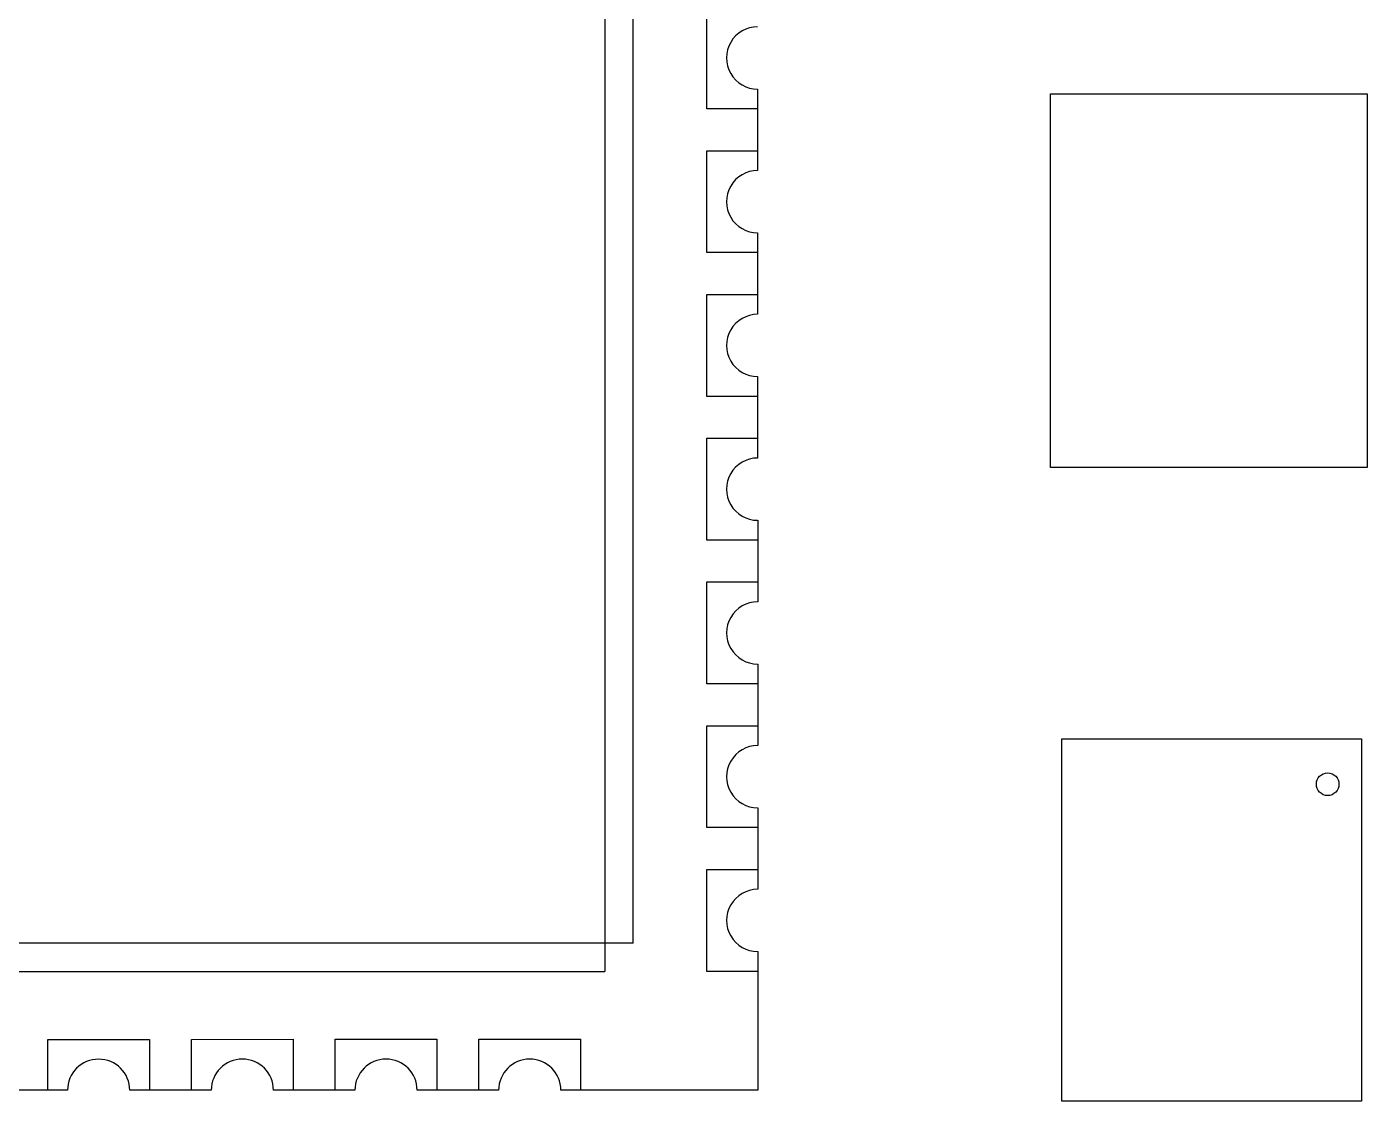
# Model space of a CAD drawing. Header units: millimetres. Extents: x 0 to 297, y 0 to 210.
# Drawn here: x 213.46 to 225.31, y 118.82 to 128.31 of the extents above; entities that cross this region are included whole.
import ezdxf

# ---------------------------------------------------------------- set-up
doc = ezdxf.new("R2010")
doc.units = ezdxf.units.MM
doc.layers.get('0').update_dxf_attribs({"linetype": 'CONTINUOUS'})

msp = doc.modelspace()

# ---------------------------------------------------------------- linework, layer by layer
at = {"color": 7, "linetype": 'Continuous'}
for p, q in [((218.57, 137.567), (218.572, 119.967)), ((218.822, 120.217), (218.82, 137.317)), ((219.471, 127.587), (219.471, 128.487)), ((219.921, 127.762), (219.921, 127.042)), ((222.508, 124.42), (222.508, 127.72)), ((222.508, 127.72), (225.308, 127.72)), ((225.308, 127.72), (225.308, 124.42)), ((219.921, 127.587), (219.471, 127.587)), ((219.471, 126.317), (219.471, 127.217)), ((219.471, 127.217), (219.921, 127.217)), ((219.921, 126.492), (219.921, 125.772)), ((219.921, 126.317), (219.471, 126.317)), ((219.471, 125.047), (219.471, 125.947)), ((219.471, 125.947), (219.921, 125.947)), ((219.921, 125.222), (219.921, 124.502)), ((219.921, 125.047), (219.471, 125.047)), ((219.472, 123.777), (219.471, 124.677)), ((219.471, 124.677), (219.921, 124.677)), ((225.308, 124.42), (222.508, 124.42)), ((219.922, 123.952), (219.922, 123.232)), ((219.922, 123.777), (219.472, 123.777)), ((219.472, 122.507), (219.472, 123.407)), ((219.472, 123.407), (219.922, 123.407)), ((219.922, 122.682), (219.922, 121.962)), ((219.922, 122.507), (219.472, 122.507)), ((219.472, 121.237), (219.472, 122.137)), ((219.472, 122.137), (219.922, 122.137)), ((222.609, 118.82), (222.609, 122.02)), ((222.609, 122.02), (225.259, 122.02)), ((225.259, 122.02), (225.259, 118.82)), ((219.922, 121.412), (219.922, 120.692)), ((219.922, 121.237), (219.472, 121.237)), ((219.472, 119.967), (219.472, 120.867)), ((219.472, 120.867), (219.922, 120.867)), ((218.822, 120.217), (203.022, 120.215)), ((219.922, 120.142), (219.922, 118.917)), ((203.272, 119.965), (218.572, 119.967)), ((219.922, 119.967), (219.472, 119.967)), ((213.647, 118.916), (213.647, 119.366)), ((213.647, 119.366), (214.547, 119.366)), ((214.547, 119.366), (214.547, 118.916)), ((214.917, 119.366), (215.817, 119.367)), ((214.917, 118.916), (214.917, 119.366)), ((215.817, 119.367), (215.817, 118.917)), ((216.187, 118.917), (216.187, 119.367)), ((216.187, 119.367), (217.087, 119.367)), ((217.087, 119.367), (217.087, 118.917)), ((217.457, 118.917), (217.457, 119.367)), ((217.457, 119.367), (218.357, 119.367)), ((218.357, 119.367), (218.357, 118.917)), ((213.822, 118.916), (213.102, 118.916)), ((215.092, 118.916), (214.372, 118.916)), ((216.362, 118.917), (215.642, 118.917)), ((217.632, 118.917), (216.912, 118.917)), ((219.922, 118.917), (218.182, 118.917)), ((225.259, 118.82), (222.609, 118.82))]:
    msp.add_line(p, q, dxfattribs=at)
msp.add_circle((224.959, 121.62), 0.1, dxfattribs=at)
for centre, start, end in [((219.921, 128.037), 90.0074, 270.0074), ((219.921, 126.767), 90.0074, 270.0074), ((219.921, 125.497), 90.0074, 270.0074), ((219.921, 124.227), 90.0074, 270.0074), ((219.922, 122.957), 90.0074, 270.0074), ((219.922, 121.687), 90.0074, 270.0074), ((219.922, 120.417), 90.0074, 270.0074), ((214.097, 118.916), 0.0074, 180.0074), ((215.367, 118.917), 0.0074, 180.0074), ((216.637, 118.917), 0.0074, 180.0074), ((217.907, 118.917), 0.0074, 180.0074)]:
    msp.add_arc(centre, 0.275, start, end, dxfattribs=at)

doc.saveas('drawing.dxf')
